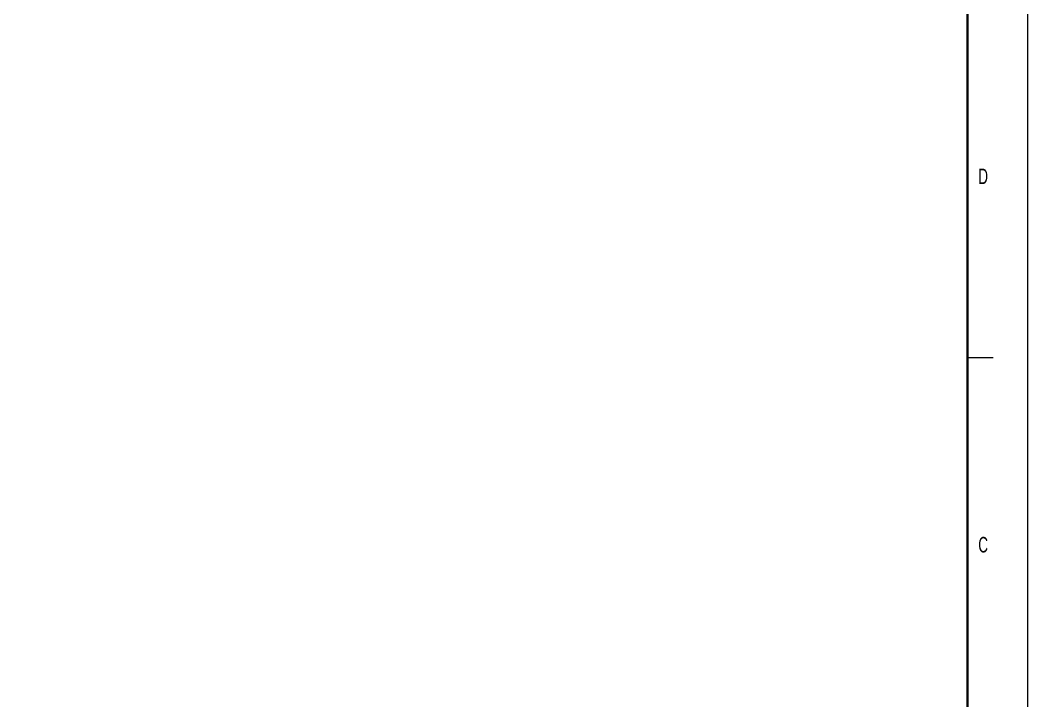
# Model space of a CAD drawing. Header units: millimetres. Extents: x 0 to 841, y 0 to 594.
# Drawn here: x 645.3 to 841, y 160.3 to 292.4 of the extents above; entities that cross this region are included whole.
import ezdxf
from ezdxf.enums import TextEntityAlignment as Align

# ---------------------------------------------------------------- set-up
doc = ezdxf.new("R2010")
doc.units = ezdxf.units.MM
doc.header["$LTSCALE"] = 1.5
doc.layers.add('1', color=7, linetype='Continuous', lineweight=13)
doc.layers.add('9', color=7, linetype='Continuous', lineweight=13)

msp = doc.modelspace()

# ---------------------------------------------------------------- linework, layer by layer
at = {"layer": '1'}
msp.add_line((834.275, 226.838), (829.263, 226.838), dxfattribs=at)
msp.add_line((834.275, 226.838), (829.263, 226.838), dxfattribs=at)
at = {"layer": '1', "lineweight": 35}
msp.add_lwpolyline([(829.263, 112.014), (829.263, 582.228), (10.333, 582.228), (10.333, 10.382)], dxfattribs=at)
msp.add_lwpolyline([(829.263, 112.014), (829.263, 582.228), (10.333, 582.228), (10.333, 10.382)], dxfattribs=at)
at = {"layer": '9'}
msp.add_lwpolyline([(0, 0), (841, 0), (841, 594), (0, 594)], close=True, dxfattribs=at)
msp.add_lwpolyline([(0, 0), (841, 0), (841, 594), (0, 594)], close=True, dxfattribs=at)

# ---------------------------------------------------------------- texts
at = {"layer": '1', "width": 0.65}
for s, p in [('D', (833.271, 260.565)), ('D', (833.271, 260.565)), ('C', (833.271, 189.083)), ('C', (833.271, 189.083))]:
    msp.add_text(s, height=3.02, dxfattribs=at).set_placement(p, align=Align.RIGHT)

doc.saveas('drawing.dxf')
